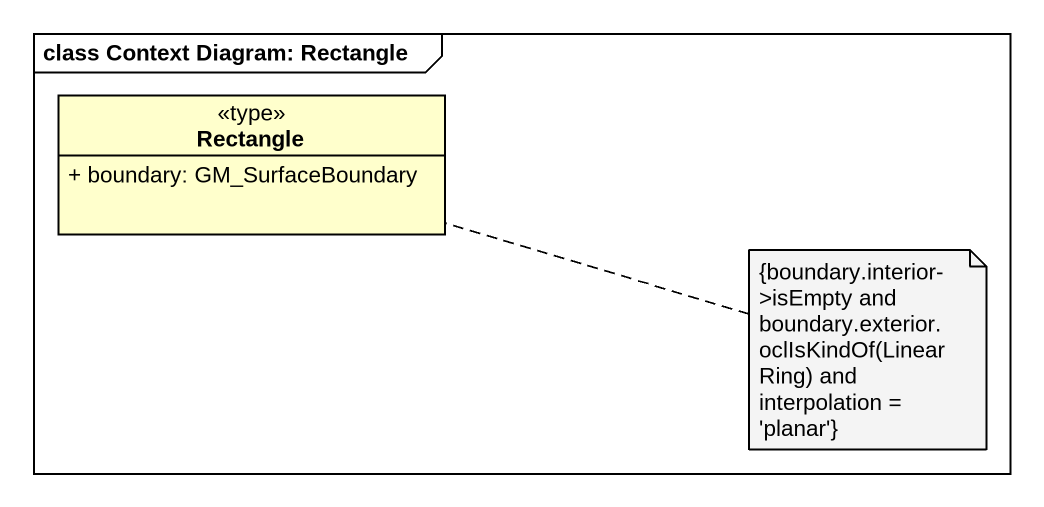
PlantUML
@startuml
mainframe class Context Diagram: Rectangle
hide circle
hide empty members
skinparam classAttributeIconSize 0
class "Rectangle" as Rectangle_ <<type>> {
  + boundary: GM_SurfaceBoundary
}
note right of Rectangle_ : {boundary.interior->isEmpty and boundary.exterior.oclIsKindOf(LinearRing) and interpolation = 'planar'}
@enduml
